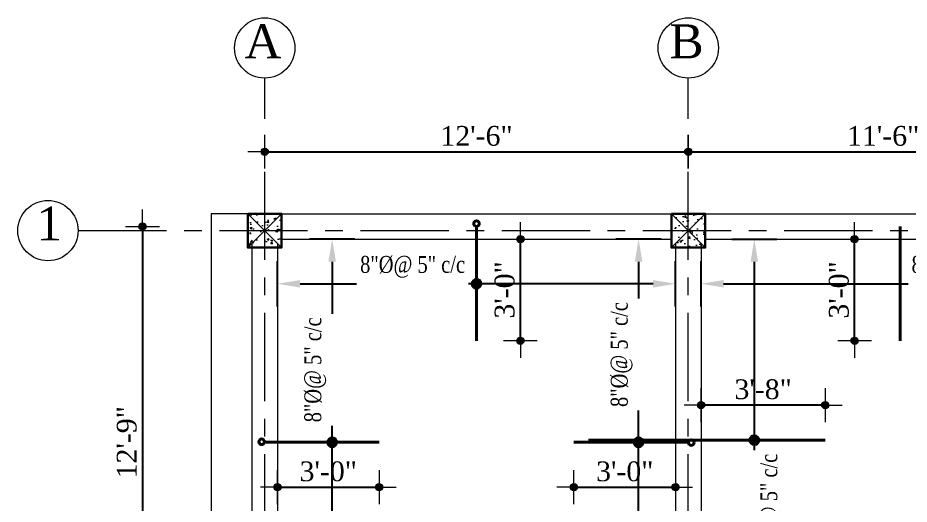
# Model space of a CAD drawing. Header units: feet. Extents: x 28652 to 66086, y -6769 to -640.
# Drawn here: x 51425.7 to 51741.3, y -1987.3 to -1815.1 of the extents above; entities that cross this region are included whole.
import ezdxf

# ---------------------------------------------------------------- set-up
doc = ezdxf.new("R2010")
doc.units = ezdxf.units.FT
doc.header["$LTSCALE"] = 50
doc.header["$MEASUREMENT"] = 0
doc.header["$PDMODE"] = 34
doc.linetypes.add('CENTERX2', pattern=[4, 2.5, -0.5, 0.5, -0.5])
doc.linetypes.add('DASHDOTX2', pattern=[2, 1, -0.5, 0, -0.5])
for name, color, linetype, lineweight in [('BAR', 7, 'Continuous', 40), ('DIMENSION', 142, 'Continuous', 13), ('SES-CENTRE', 8, 'DASHDOTX2', 13), ('SES-DIMENSION', 142, 'Continuous', 13), ('SES-HACTH', 8, 'Continuous', 13), ('SES-REBARS', 1, 'Continuous', 40), ('SES-SLAB OUTLINE', 4, 'Continuous', 18), ('SES-TEXT', 3, 'Continuous', 20), ('SES-Wall Plan', 6, 'Continuous', 30)]:
    doc.layers.add(name, color=color, linetype=linetype, lineweight=lineweight)
doc.styles.add('1.8 str', font='times.ttf', dxfattribs={"width": 0.8, "height": 6})
doc.styles.add('7 INCH', font='times.ttf', dxfattribs={"height": 7})
doc.styles.add('SES-ARAIL', font='times.ttf', dxfattribs={"height": 6})
doc.dimstyles.new('1.8 str', dxfattribs={"dimscale": 0, "dimtxt": 6, "dimasz": 1, "dimexe": 2, "dimexo": 9, "dimgap": 2, "dimtad": 1, "dimdec": 0, "dimzin": 3, "dimdsep": 46, "dimlunit": 4, "dimtxsty": '1.8 str', "dimblk": 'DIM', "dimcen": 3, "dimdle": 3, "dimse1": 1, "dimse2": 1, "dimclrd": 256, "dimclre": 256, "dimclrt": 256, "dimadec": 1, "dimazin": 2, "dimtfac": 1, "dimtdec": 0, "dimtofl": 0, "dimtmove": 2, "dimatfit": 3, "dimldrblk": 'DSAFSADF', "dimfxl": 2, "dimfrac": 2, "dimtolj": 2, "dimtzin": 0, "dimarcsym": 0})
doc.dimstyles.new('7 INCH', dxfattribs={"dimscale": 0, "dimtxt": 7, "dimasz": 1, "dimexe": 2, "dimexo": 9, "dimgap": 2, "dimtad": 1, "dimdec": 0, "dimzin": 3, "dimdsep": 46, "dimlunit": 4, "dimtxsty": '7 INCH', "dimblk": 'DIM', "dimcen": 3, "dimdle": 3, "dimse1": 1, "dimse2": 1, "dimclrd": 256, "dimclre": 256, "dimclrt": 7, "dimadec": 1, "dimazin": 2, "dimtfac": 1, "dimtdec": 0, "dimtix": 1, "dimtofl": 0, "dimtmove": 2, "dimatfit": 3, "dimldrblk": 'DIM', "dimfxl": 2, "dimfrac": 2, "dimtolj": 2, "dimtzin": 0, "dimarcsym": 0})

# ---------------------------------------------------------------- blocks, each defined once
blk = doc.blocks.new('*D797')
at = {"layer": 'Defpoints', "color": 0, "ltscale": 10, "transparency": 16777216}
for p in [(51537, -1893.42), (51583.58, -1893.42), (51583.58, -2037.31)]:
    blk.add_point(p, dxfattribs=at)
at = {"layer": 'SES-DIMENSION', "lineweight": -2, "ltscale": 10, "transparency": 16777216}
for p, q in [((51545, -1893.42), (51529, -1893.42)), ((51537, -1901.42), (51537, -1919.88)), ((51537, -2029.31), (51537, -1959.54)), ((51545, -2037.31), (51529, -2037.31))]:
    blk.add_line(p, q, dxfattribs=at)
at = {"layer": 'SES-DIMENSION', "ltscale": 10, "transparency": 16777216}
for points in [[(51535.67, -1901.42), (51538.34, -1901.42), (51537, -1893.42)], [(51535.67, -2029.31), (51538.34, -2029.31), (51537, -2037.31)]]:
    blk.add_solid(points, dxfattribs=at)
at = {"layer": 'SES-DIMENSION', "ltscale": 10, "transparency": 16777216, "insert": (51531.01, -1939.71), "char_height": 6, "attachment_point": 5, "rotation": 90, "style": '1.8 str'}
blk.add_mtext('\\A2;8"%%C@ 5" c/c', dxfattribs=at)
blk = doc.blocks.new('DSAFSADF')
at = {"layer": 'DIMENSION'}
blk.add_lwpolyline([(-0.5, 0, 0, 3, 0), (-5.5, 0, 0, 0, 0), (-0.5, 0, 0, 0, 0)], format="xyseb", dxfattribs=at)
blk = doc.blocks.new('*D798')
at = {"layer": 'Defpoints', "color": 0, "ltscale": 10, "transparency": 16777216}
for p in [(51658.61, -1909.24), (51517.61, -1934.93), (51658.61, -1934.93)]:
    blk.add_point(p, dxfattribs=at)
at = {"layer": 'SES-DIMENSION', "lineweight": -2, "ltscale": 10, "transparency": 16777216}
for p, q in [((51517.61, -1917.24), (51517.61, -1901.24)), ((51658.61, -1917.24), (51658.61, -1901.24)), ((51525.61, -1909.24), (51545.65, -1909.24)), ((51650.61, -1909.24), (51585.31, -1909.24))]:
    blk.add_line(p, q, dxfattribs=at)
at = {"layer": 'SES-DIMENSION', "ltscale": 10, "transparency": 16777216}
for points in [[(51525.61, -1907.91), (51525.61, -1910.58), (51517.61, -1909.24)], [(51650.61, -1907.91), (51650.61, -1910.58), (51658.61, -1909.24)]]:
    blk.add_solid(points, dxfattribs=at)
at = {"layer": 'SES-DIMENSION', "ltscale": 10, "transparency": 16777216, "insert": (51565.48, -1903.25), "char_height": 6, "attachment_point": 5, "style": '1.8 str'}
blk.add_mtext('\\A2;8"%%C@ 5" c/c', dxfattribs=at)
blk = doc.blocks.new('*D799')
at = {"layer": 'Defpoints', "color": 0, "ltscale": 10, "transparency": 16777216}
for p in [(51645.5, -1893.42), (51692.08, -1893.42), (51692.08, -2037.31)]:
    blk.add_point(p, dxfattribs=at)
at = {"layer": 'SES-DIMENSION', "lineweight": -2, "ltscale": 10, "transparency": 16777216}
for p, q in [((51653.5, -1893.42), (51637.5, -1893.42)), ((51645.5, -1901.42), (51645.5, -1914.47)), ((51645.5, -2029.31), (51645.5, -1954.13)), ((51653.5, -2037.31), (51637.5, -2037.31))]:
    blk.add_line(p, q, dxfattribs=at)
at = {"layer": 'SES-DIMENSION', "ltscale": 10, "transparency": 16777216}
for points in [[(51644.17, -1901.42), (51646.84, -1901.42), (51645.5, -1893.42)], [(51644.17, -2029.31), (51646.84, -2029.31), (51645.5, -2037.31)]]:
    blk.add_solid(points, dxfattribs=at)
at = {"layer": 'SES-DIMENSION', "ltscale": 10, "transparency": 16777216, "insert": (51639.51, -1934.3), "char_height": 6, "attachment_point": 5, "rotation": 90, "style": '1.8 str'}
blk.add_mtext('\\A2;8"%%C@ 5" c/c', dxfattribs=at)
blk = doc.blocks.new('*D811')
at = {"layer": 'Defpoints', "color": 0, "ltscale": 10, "transparency": 16777216}
for p in [(51639.9, -1893.42), (51686.48, -1893.42), (51639.9, -2037.31)]:
    blk.add_point(p, dxfattribs=at)
at = {"layer": 'SES-DIMENSION', "lineweight": -2, "ltscale": 10, "transparency": 16777216}
for p, q in [((51678.48, -1893.42), (51694.48, -1893.42)), ((51686.48, -1901.42), (51686.48, -1968.16)), ((51686.48, -2029.31), (51686.48, -2007.82)), ((51678.48, -2037.31), (51694.48, -2037.31))]:
    blk.add_line(p, q, dxfattribs=at)
at = {"layer": 'SES-DIMENSION', "ltscale": 10, "transparency": 16777216}
for points in [[(51685.15, -1901.42), (51687.82, -1901.42), (51686.48, -1893.42)], [(51685.15, -2029.31), (51687.82, -2029.31), (51686.48, -2037.31)]]:
    blk.add_solid(points, dxfattribs=at)
at = {"layer": 'SES-DIMENSION', "ltscale": 10, "transparency": 16777216, "insert": (51692.48, -1987.99), "char_height": 6, "attachment_point": 5, "rotation": 90, "style": '1.8 str'}
blk.add_mtext('\\A2;8"%%C@ 5" c/c', dxfattribs=at)
blk = doc.blocks.new('*D812')
at = {"layer": 'Defpoints', "color": 0, "ltscale": 10, "transparency": 16777216}
for p in [(51667.61, -1909.24), (51667.61, -1937.1), (51808.61, -1937.1)]:
    blk.add_point(p, dxfattribs=at)
at = {"layer": 'SES-DIMENSION', "lineweight": -2, "ltscale": 10, "transparency": 16777216}
for p, q in [((51667.61, -1917.24), (51667.61, -1901.24)), ((51808.61, -1917.24), (51808.61, -1901.24)), ((51675.61, -1909.24), (51740.91, -1909.24)), ((51800.61, -1909.24), (51780.57, -1909.24))]:
    blk.add_line(p, q, dxfattribs=at)
at = {"layer": 'SES-DIMENSION', "ltscale": 10, "transparency": 16777216}
for points in [[(51675.61, -1907.91), (51675.61, -1910.58), (51667.61, -1909.24)], [(51800.61, -1907.91), (51800.61, -1910.58), (51808.61, -1909.24)]]:
    blk.add_solid(points, dxfattribs=at)
at = {"layer": 'SES-DIMENSION', "ltscale": 10, "transparency": 16777216, "insert": (51760.74, -1903.25), "char_height": 6, "attachment_point": 5, "style": '1.8 str'}
blk.add_mtext('\\A2;8"%%C@ 5" c/c', dxfattribs=at)
blk = doc.blocks.new('GFHF')
at = {"layer": 'BAR'}
h = blk.add_hatch(dxfattribs=at)
h.set_pattern_fill('ANSI31', color=2)
h.paths.add_polyline_path([(20798.9, -1672.63), (20794.72, -1672.63, 1)])
h.paths.add_polyline_path([(20794.72, -1672.63), (20798.9, -1672.63, 1)])
at = {"layer": 'BAR', "color": 2}
blk.add_circle((20796.81, -1672.63), 2.09, dxfattribs=at)
blk = doc.blocks.new('DIM')
at = {"layer": 'DIMENSION'}
h = blk.add_hatch(color=256, dxfattribs=at)
h.paths.add_polyline_path([(0, 1.28), (0, 0), (1.28, 0, 0.414214)])
h.paths.add_polyline_path([(1.28, 0), (0, 0), (0, -1.28, 0.414214)])
h.paths.add_polyline_path([(0, 0), (-1.28, 0, 0.414214), (0, -1.28)])
h.paths.add_polyline_path([(0, 1.28, 0.414214), (-1.28, 0), (0, 0)])
for p, q in [((0, 6), (0, -6)), ((-6, 0), (6, 0))]:
    blk.add_line(p, q, dxfattribs=at)
blk.add_circle((0, 0), 1.28, dxfattribs=at)
blk = doc.blocks.new('*D840')
at = {"layer": 'Defpoints', "color": 0, "linetype": 'ByBlock', "transparency": 16777216}
for p in [(51588.11, -1893.42), (51603.64, -1893.42), (51588.11, -1929.42)]:
    blk.add_point(p, dxfattribs=at)
at = {"layer": 'SES-DIMENSION', "linetype": 'ByBlock', "lineweight": -2, "transparency": 16777216}
blk.add_line((51603.64, -1928.42), (51603.64, -1894.42), dxfattribs=at)
for p, rotation in [((51603.64, -1893.42), 90), ((51603.64, -1929.42), 270)]:
    blk.add_blockref('DIM', p, dxfattribs=dict(at, rotation=rotation))
at = {"layer": 'SES-DIMENSION', "color": 7, "linetype": 'ByBlock', "transparency": 16777216, "insert": (51598.08, -1911.42), "char_height": 7, "attachment_point": 5, "rotation": 90, "style": '7 INCH'}
blk.add_mtext('\\A2;3\'-0"', dxfattribs=at)
blk = doc.blocks.new('*D841')
at = {"layer": 'Defpoints', "color": 0, "linetype": 'ByBlock', "transparency": 16777216}
for p in [(51517.61, -1965.36), (51553.61, -1965.36), (51553.61, -1981.26)]:
    blk.add_point(p, dxfattribs=at)
at = {"layer": 'SES-DIMENSION', "linetype": 'ByBlock', "lineweight": -2, "transparency": 16777216}
blk.add_line((51518.61, -1981.26), (51552.61, -1981.26), dxfattribs=at)
at = {"layer": 'SES-DIMENSION', "linetype": 'ByBlock', "lineweight": -2, "transparency": 16777216, "rotation": 180}
blk.add_blockref('DIM', (51517.61, -1981.26), dxfattribs=at)
at = {"layer": 'SES-DIMENSION', "linetype": 'ByBlock', "lineweight": -2, "transparency": 16777216}
blk.add_blockref('DIM', (51553.61, -1981.26), dxfattribs=at)
at = {"layer": 'SES-DIMENSION', "color": 7, "linetype": 'ByBlock', "transparency": 16777216, "insert": (51535.61, -1975.7), "char_height": 7, "attachment_point": 5, "style": '7 INCH'}
blk.add_mtext('\\A2;3\'-0"', dxfattribs=at)
blk = doc.blocks.new('*D842')
at = {"layer": 'Defpoints', "color": 0, "linetype": 'ByBlock', "transparency": 16777216}
for p in [(51622.61, -1965.36), (51658.61, -1965.36), (51658.61, -1981.26)]:
    blk.add_point(p, dxfattribs=at)
at = {"layer": 'SES-DIMENSION', "linetype": 'ByBlock', "lineweight": -2, "transparency": 16777216}
blk.add_line((51623.61, -1981.26), (51657.61, -1981.26), dxfattribs=at)
at = {"layer": 'SES-DIMENSION', "linetype": 'ByBlock', "lineweight": -2, "transparency": 16777216, "rotation": 180}
blk.add_blockref('DIM', (51622.61, -1981.26), dxfattribs=at)
at = {"layer": 'SES-DIMENSION', "linetype": 'ByBlock', "lineweight": -2, "transparency": 16777216}
blk.add_blockref('DIM', (51658.61, -1981.26), dxfattribs=at)
at = {"layer": 'SES-DIMENSION', "color": 7, "linetype": 'ByBlock', "transparency": 16777216, "insert": (51640.61, -1975.7), "char_height": 7, "attachment_point": 5, "style": '7 INCH'}
blk.add_mtext('\\A2;3\'-0"', dxfattribs=at)
blk = doc.blocks.new('*D853')
at = {"layer": 'Defpoints', "color": 0, "linetype": 'ByBlock', "transparency": 16777216}
for p in [(51667.61, -1952.19), (51667.61, -1964.61), (51711.61, -1964.61)]:
    blk.add_point(p, dxfattribs=at)
at = {"layer": 'SES-DIMENSION', "linetype": 'ByBlock', "lineweight": -2, "transparency": 16777216}
blk.add_line((51710.61, -1952.19), (51668.61, -1952.19), dxfattribs=at)
at = {"layer": 'SES-DIMENSION', "linetype": 'ByBlock', "lineweight": -2, "transparency": 16777216, "rotation": 180}
blk.add_blockref('DIM', (51667.61, -1952.19), dxfattribs=at)
at = {"layer": 'SES-DIMENSION', "linetype": 'ByBlock', "lineweight": -2, "transparency": 16777216}
blk.add_blockref('DIM', (51711.61, -1952.19), dxfattribs=at)
at = {"layer": 'SES-DIMENSION', "color": 7, "linetype": 'ByBlock', "transparency": 16777216, "insert": (51689.61, -1946.63), "char_height": 7, "attachment_point": 5, "style": '7 INCH'}
blk.add_mtext('\\A2;3\'-8"', dxfattribs=at)
blk = doc.blocks.new('*D855')
at = {"layer": 'Defpoints', "color": 0, "linetype": 'ByBlock', "transparency": 16777216}
for p in [(51722, -1893.42), (51738.11, -1893.42), (51738.11, -1929.42)]:
    blk.add_point(p, dxfattribs=at)
at = {"layer": 'SES-DIMENSION', "linetype": 'ByBlock', "lineweight": -2, "transparency": 16777216}
blk.add_line((51722, -1928.42), (51722, -1894.42), dxfattribs=at)
for p, rotation in [((51722, -1893.42), 90), ((51722, -1929.42), 270)]:
    blk.add_blockref('DIM', p, dxfattribs=dict(at, rotation=rotation))
at = {"layer": 'SES-DIMENSION', "color": 7, "linetype": 'ByBlock', "transparency": 16777216, "insert": (51716.44, -1911.42), "char_height": 7, "attachment_point": 5, "rotation": 90, "style": '7 INCH'}
blk.add_mtext('\\A2;3\'-0"', dxfattribs=at)
blk = doc.blocks.new('*D856')
at = {"layer": 'Defpoints', "color": 0, "linetype": 'ByBlock', "transparency": 16777216}
for p in [(51663.11, -1862.46), (51513.11, -1882.92), (51663.11, -1882.92)]:
    blk.add_point(p, dxfattribs=at)
at = {"layer": 'SES-DIMENSION', "linetype": 'ByBlock', "lineweight": -2, "transparency": 16777216}
blk.add_line((51514.11, -1862.46), (51662.11, -1862.46), dxfattribs=at)
at = {"layer": 'SES-DIMENSION', "linetype": 'ByBlock', "lineweight": -2, "transparency": 16777216, "rotation": 180}
blk.add_blockref('DIM', (51513.11, -1862.46), dxfattribs=at)
at = {"layer": 'SES-DIMENSION', "linetype": 'ByBlock', "lineweight": -2, "transparency": 16777216}
blk.add_blockref('DIM', (51663.11, -1862.46), dxfattribs=at)
at = {"layer": 'SES-DIMENSION', "color": 7, "linetype": 'ByBlock', "transparency": 16777216, "insert": (51588.11, -1856.9), "char_height": 7, "attachment_point": 5, "style": '7 INCH'}
blk.add_mtext('\\A2;12\'-6"', dxfattribs=at)
blk = doc.blocks.new('*D857')
at = {"layer": 'Defpoints', "color": 0, "linetype": 'ByBlock', "transparency": 16777216}
for p in [(51801.11, -1862.46), (51663.11, -1882.92), (51801.11, -1882.92)]:
    blk.add_point(p, dxfattribs=at)
at = {"layer": 'SES-DIMENSION', "linetype": 'ByBlock', "lineweight": -2, "transparency": 16777216}
blk.add_line((51664.11, -1862.46), (51800.11, -1862.46), dxfattribs=at)
at = {"layer": 'SES-DIMENSION', "linetype": 'ByBlock', "lineweight": -2, "transparency": 16777216, "rotation": 180}
blk.add_blockref('DIM', (51663.11, -1862.46), dxfattribs=at)
at = {"layer": 'SES-DIMENSION', "linetype": 'ByBlock', "lineweight": -2, "transparency": 16777216}
blk.add_blockref('DIM', (51801.11, -1862.46), dxfattribs=at)
at = {"layer": 'SES-DIMENSION', "color": 7, "linetype": 'ByBlock', "transparency": 16777216, "insert": (51732.11, -1856.9), "char_height": 7, "attachment_point": 5, "style": '7 INCH'}
blk.add_mtext('\\A2;11\'-6"', dxfattribs=at)
blk = doc.blocks.new('*D859')
at = {"layer": 'Defpoints', "color": 0, "linetype": 'ByBlock', "transparency": 16777216}
for p in [(51951.11, -1888.92), (51469.85, -2041.81), (51951.11, -2041.81)]:
    blk.add_point(p, dxfattribs=at)
at = {"layer": 'SES-DIMENSION', "linetype": 'ByBlock', "lineweight": -2, "transparency": 16777216}
blk.add_line((51469.85, -1889.92), (51469.85, -2040.81), dxfattribs=at)
for p, rotation in [((51469.85, -1888.92), 90), ((51469.85, -2041.81), 270)]:
    blk.add_blockref('DIM', p, dxfattribs=dict(at, rotation=rotation))
at = {"layer": 'SES-DIMENSION', "color": 7, "linetype": 'ByBlock', "transparency": 16777216, "insert": (51464.28, -1965.36), "char_height": 7, "attachment_point": 5, "rotation": 90, "style": '7 INCH'}
blk.add_mtext('\\A2;12\'-9"', dxfattribs=at)
blk = doc.blocks.new('c11')
at = {"layer": 'SES-HACTH', "linetype": 'ByBlock'}
h = blk.add_hatch(dxfattribs=at)
h.set_pattern_fill('AR-CONC', color=256)
h.set_pattern_definition([(50, (-20422.33, 19414.4167), (7.1726018, -0.6275213), [0.75, -8.25]), (355, (-20422.33, 19414.417), (-1.3875133, 7.5219213), [0.6, -6.6]), (100.451444, (-20421.732, 19414.3644), (5.7850885, 6.8943999), [0.637402, -7.0114211]), (46.1842, (-20422.33, 19416.417), (10.6724133, -1.6551928), [1.125, -12.375]), (96.635635, (-20421.441, 19416.279), (9.3466195, 9.741186), [0.9561034, -10.5171376]), (351.184164, (-20422.33, 19416.417), (9.3466195, 9.741186), [0.9, -9.9]), (21, (-20421.33, 19415.9167), (5.9690705, -4.0261889), [0.75, -8.25]), (326, (-20421.33, 19415.917), (2.4331533, 7.2515005), [0.6, -6.6]), (71.451445, (-20420.8325, 19415.581), (8.4022238, 3.2253115), [0.6374019, -7.0114211]), (37.5, (-20422.33, 19414.4167), (0.12159855, 3.32893854), [0, -6.52, 0, -6.7, 0, -6.625]), (7.5, (-20422.33, 19414.4167), (2.63069537, 3.9441171), [0, -3.82, 0, -6.37, 0, -2.525]), (327.5, (-20424.56, 19414.4167), (5.33822436, -0.22554872), [0, -2.5, 0, -7.8, 0, -10.35]), (317.5, (-20425.56, 19414.4167), (5.8318617, 1.0010498), [0, -3.25, 0, -5.18, 0, -7.35])])
h.paths.add_polyline_path([(-6, 6), (-6, -6), (6, -6), (6, 6)])
for p, q in [((-6, 6), (6, -6)), ((6, 6), (-6, -6))]:
    blk.add_line(p, q, dxfattribs=at)
at = {"layer": 'SES-Wall Plan', "linetype": 'ByBlock'}
blk.add_lwpolyline([(-6, 6), (6, 6), (6, -6), (-6, -6)], close=True, dxfattribs=at)

msp = doc.modelspace()

# ---------------------------------------------------------------- linework, layer by layer
at = {"layer": 'SES-CENTRE', "color": 8, "linetype": 'CENTERX2', "ltscale": 0.25}
for p, q in [((51513.11, -2250.81), (51513.11, -1836.42)), ((51663.11, -2250.81), (51663.11, -1836.42)), ((51447.05, -1890.42), (52014.07, -1890.42))]:
    msp.add_line(p, q, dxfattribs=at)
at = {"layer": 'SES-DIMENSION'}
for centre in [(51513.11, -1825.74), (51663.11, -1825.74), (51436.37, -1890.42)]:
    msp.add_circle(centre, 10.68, dxfattribs=at)
at = {"layer": 'SES-REBARS', "linetype": 'ByBlock'}
for points in [[(51588.11, -1888.92), (51588.11, -1929.42)], [(51738.11, -1888.92), (51738.11, -1929.42)], [(51513.11, -1965.36), (51553.61, -1965.36)], [(51663.11, -1965.36), (51622.61, -1965.36)], [(51627.74, -1964.61), (51711.61, -1964.61)]]:
    msp.add_lwpolyline(points, dxfattribs=at)
for centre in [(51588.11, -1887.92), (51512.03, -1965.18), (51664.16, -1965.48)]:
    msp.add_circle(centre, 0.992, dxfattribs=at)
at = {"layer": 'SES-SLAB OUTLINE', "linetype": 'ByBlock'}
for p, q in [((51507.11, -1884.42), (51494.11, -1884.42)), ((51494.11, -1884.42), (51494.11, -2215.29))]:
    msp.add_line(p, q, dxfattribs=at)
at = {"layer": 'SES-SLAB OUTLINE'}
for p, q in [((51519.11, -1884.42), (51657.11, -1884.42)), ((51669.11, -1884.42), (51805.61, -1884.42)), ((51519.11, -1893.42), (51657.11, -1893.42)), ((51669.11, -1893.42), (51805.61, -1893.42)), ((51508.61, -1894.92), (51508.61, -2035.81)), ((51517.61, -1894.92), (51517.61, -2035.81)), ((51658.61, -1894.92), (51658.61, -2035.81)), ((51667.61, -1894.92), (51667.61, -2035.81))]:
    msp.add_line(p, q, dxfattribs=at)

# ---------------------------------------------------------------- block references
at = {"layer": 'SES-HACTH', "yscale": 0.75, "zscale": 0.75}
for p, xscale, rotation in [((50333.63, -17506.85), 0.75, 90), ((52940.96, -17562.22), -0.75, 270), ((50282.53, -17562.97), 0.75, 90), ((50391.03, -17562.97), 0.75, 90)]:
    msp.add_blockref('GFHF', p, dxfattribs=dict(at, xscale=xscale, rotation=rotation))
at = {"layer": 'SES-REBARS', "linetype": 'ByBlock'}
for p in [(51513.11, -1890.42), (51663.11, -1890.42)]:
    msp.add_blockref('c11', p, dxfattribs=at)

# ---------------------------------------------------------------- texts
at = {"layer": 'SES-TEXT', "lineweight": 30, "char_height": 12, "width": 17.5966, "attachment_point": 2, "style": 'SES-ARAIL'}
for s, insert in [('A', (51512.5, -1817.38)), ('B', (51662.5, -1817.38)), ('1', (51436.83, -1881.88))]:
    msp.add_mtext(s, dxfattribs=dict(at, insert=insert))

# ---------------------------------------------------------------- dimensions: what is measured, and where the dimension line sits
at = {"layer": 'SES-DIMENSION', "linetype": 'ByBlock'}
for base, p1, p2, picture, middle in [((51663.11, -1862.46), (51513.11, -1882.92), (51663.11, -1882.92), '*D856', (51588.11, -1856.9)), ((51801.11, -1862.46), (51663.11, -1882.92), (51801.11, -1882.92), '*D857', (51732.11, -1856.9)), ((51553.61, -1981.26), (51517.61, -1965.36), (51553.61, -1965.36), '*D841', (51535.61, -1975.7)), ((51658.61, -1981.26), (51622.61, -1965.36), (51658.61, -1965.36), '*D842', (51640.61, -1975.7))]:
    dim = msp.add_linear_dim(base=base, p1=p1, p2=p2, dimstyle='7 INCH', override={"dimscale": 1}, dxfattribs=at)
    dim.commit()
    dim.dimension.update_dxf_attribs({"geometry": picture, "text_midpoint": middle})
for base, p1, p2, angle, picture, middle in [((51469.85, -2041.81), (51951.11, -1888.92), (51951.11, -2041.81), 90, '*D859', (51464.28, -1965.36)), ((51603.64, -1893.42), (51588.11, -1929.42), (51588.11, -1893.42), 90, '*D840', (51598.08, -1911.42)), ((51722, -1893.42), (51738.11, -1929.42), (51738.11, -1893.42), 90, '*D855', (51716.44, -1911.42)), ((51667.61, -1952.19), (51711.61, -1964.61), (51667.61, -1964.61), 180, '*D853', (51689.61, -1946.63))]:
    dim = msp.add_linear_dim(base=base, p1=p1, p2=p2, angle=angle, dimstyle='7 INCH', override={"dimscale": 1}, dxfattribs=at)
    dim.commit()
    dim.dimension.update_dxf_attribs({"geometry": picture, "text_midpoint": middle})
at = {"layer": 'SES-DIMENSION', "ltscale": 10}
dim = msp.add_linear_dim(base=(51658.61, -1909.24), p1=(51517.61, -1934.93), p2=(51658.61, -1934.93), text='8"%%C@ 5" c/c', dimstyle='1.8 str', override={"dimscale": 1, "dimasz": 8, "dimexe": 8, "dimsah": 1, "dimdle": 8, "dimse1": 0, "dimse2": 0, "dimfxl": 8, "dimfxlon": 1}, dxfattribs=at)
dim.commit()
dim.dimension.update_dxf_attribs({"geometry": '*D798', "text_midpoint": (51565.48, -1903.25), "dimtype": 160})
for base, p1, p2, angle, picture, middle in [((51667.61, -1909.24), (51808.61, -1937.1), (51667.61, -1937.1), 180, '*D812', (51760.74, -1903.25)), ((51537, -1893.42), (51583.58, -2037.31), (51583.58, -1893.42), 90, '*D797', (51531.01, -1939.71)), ((51645.5, -1893.42), (51692.08, -2037.31), (51692.08, -1893.42), 90, '*D799', (51639.51, -1934.3)), ((51686.48, -1893.42), (51639.9, -2037.31), (51639.9, -1893.42), 90, '*D811', (51692.48, -1987.99))]:
    dim = msp.add_linear_dim(base=base, p1=p1, p2=p2, angle=angle, text='8"%%C@ 5" c/c', dimstyle='1.8 str', override={"dimscale": 1, "dimasz": 8, "dimexe": 8, "dimsah": 1, "dimdle": 8, "dimse1": 0, "dimse2": 0, "dimfxl": 8, "dimfxlon": 1}, dxfattribs=at)
    dim.commit()
    dim.dimension.update_dxf_attribs({"geometry": picture, "text_midpoint": middle, "dimtype": 160})

doc.saveas('drawing.dxf')
